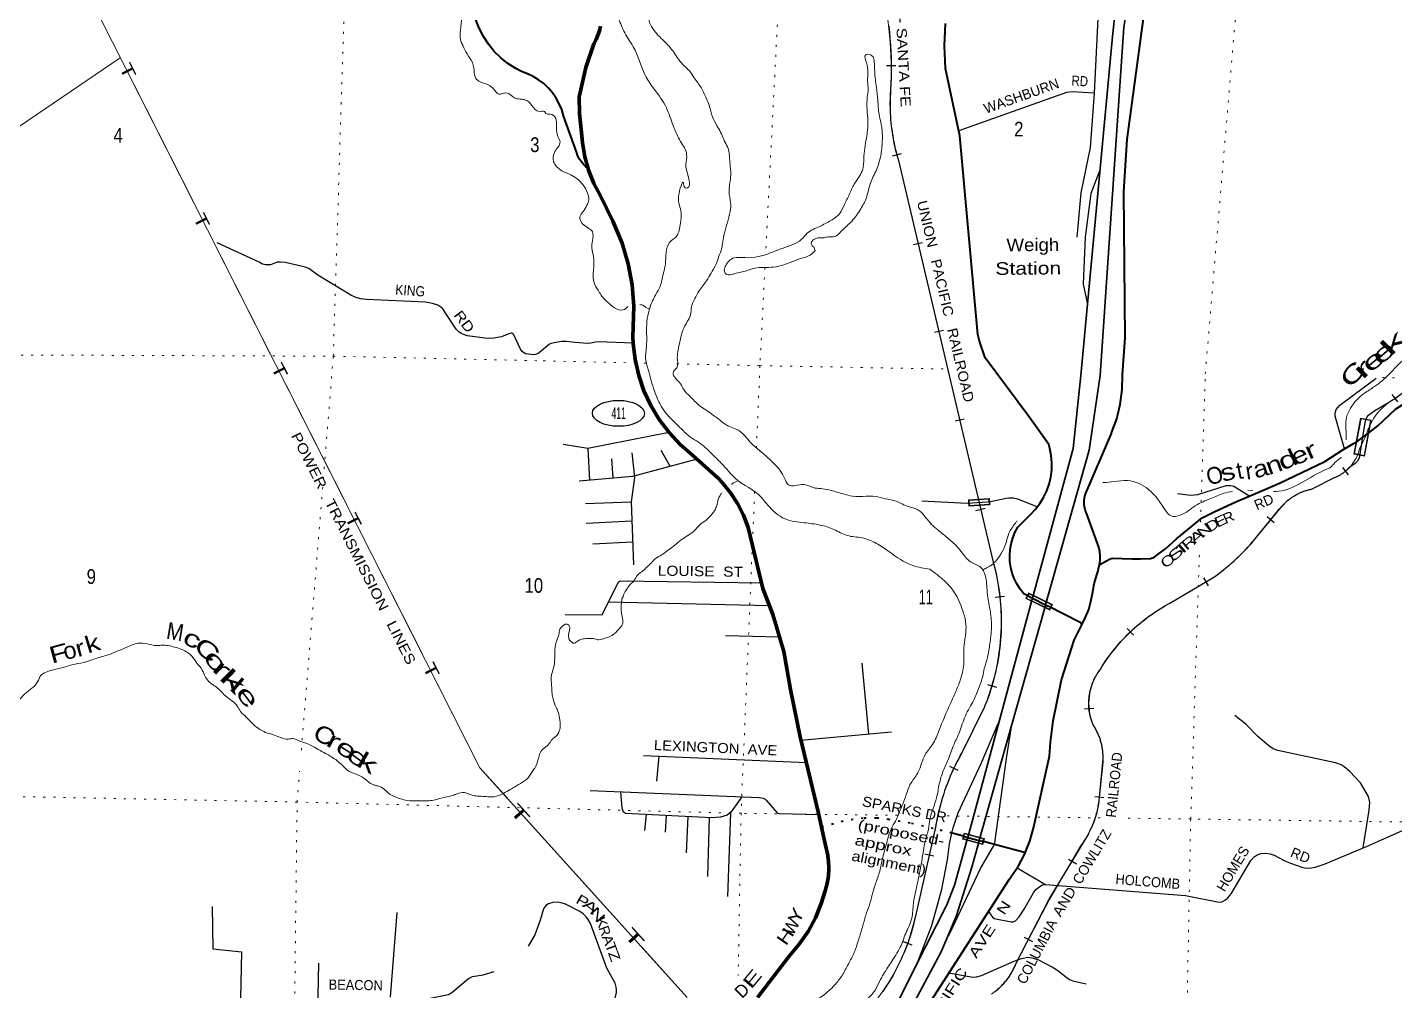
# Model space of a CAD drawing. Header units: feet. Extents: x -509309 to -252658, y -547785 to -360805.
# Drawn here: x -492818 to -476531, y -478644 to -467175 of the extents above; entities that cross this region are included whole.
import ezdxf
from ezdxf.enums import TextEntityAlignment as Align

# ---------------------------------------------------------------- set-up
doc = ezdxf.new("R2010")
doc.units = ezdxf.units.FT
doc.header["$LTSCALE"] = 80
doc.linetypes.add('DOTTED', pattern=[1.5, 0.3, -1.2])
for name, color, linetype, lineweight in [('17', 7, 'Continuous', 25), ('18', 7, 'Continuous', 35), ('19', 7, 'Continuous', 25), ('23', 7, 'Continuous', 70), ('26', 7, 'Continuous', 40), ('27', 7, 'Continuous', 13), ('29', 7, 'Continuous', 25), ('31', 7, 'Continuous', 13), ('34', 7, 'Continuous', 25), ('39', 7, 'Continuous', 13), ('46', 7, 'Continuous', 13), ('53', 7, 'DOTTED', 40), ('55', 7, 'Continuous', 13), ('7', 7, 'DOTTED', 13)]:
    doc.layers.add(name, color=color, linetype=linetype, lineweight=lineweight)
for name, color, linetype in [('30', 7, 'Continuous'), ('41', 7, 'Continuous'), ('45', 7, 'Continuous')]:
    doc.layers.add(name, color=color, linetype=linetype)

msp = doc.modelspace()

# ---------------------------------------------------------------- linework, layer by layer
at = {"layer": '17'}
msp.add_ellipse((-485777.55, -471770.55), major_axis=(-309.24, 1), ratio=0.500121, dxfattribs=at)
at = {"layer": '18'}
msp.add_line((-482234.63, -478353.05), (-482233.13, -478350.08), dxfattribs=at)
for points in [[(-480845.12, -473970.85), (-480362.54, -472190.42), (-480271.1, -471320.59), (-479892.4, -467282.19), (-479756.55, -466026.54), (-479675.4, -465254.18), (-479672.04, -465222.19), (-479627.39, -464905.58), (-479237.97, -462144.64), (-479224.03, -462073.56), (-478861.72, -459779.19)], [(-480688.28, -474050.5), (-480168.49, -472207.51), (-480040.5, -471320.59), (-479756.42, -467171.42), (-479183.5, -463739.97), (-478749.25, -460677.18), (-478630.54, -459767.2)], [(-481243.54, -475440.8), (-480856.29, -474012.06), (-480845.12, -473970.85)], [(-481090.16, -475475.45), (-480698.28, -474085.97), (-480688.28, -474050.5)], [(-482233.13, -478350.08), (-481873.73, -477636.91), (-481866.85, -477622.08), (-481773.83, -477388.28), (-481705.75, -477146.04), (-481627.25, -476856.44), (-481617.06, -476818.84), (-481243.54, -475440.8)], [(-481865.98, -478021.05), (-481751.56, -477749.99), (-481569.19, -477173.89), (-481489.58, -476891.61), (-481479.46, -476855.73), (-481090.16, -475475.45)], [(-482695.85, -479609.3), (-481933.39, -478180.74), (-481865.98, -478021.05)], [(-483078.18, -484943.05), (-483426.92, -481529.44), (-483441.69, -481390.46), (-483445.82, -481176.54), (-483427.56, -480963.35), (-483387.13, -480753.25), (-483324.95, -480548.52), (-483241.71, -480351.41), (-482983.61, -479839.25), (-482901.19, -479675.7), (-482234.63, -478353.05)]]:
    msp.add_lwpolyline(points, dxfattribs=at)
at = {"layer": '19'}
for points in [[(-480041.86, -468875.99), (-480151.63, -469152.84), (-480216.74, -469672.94), (-480242.98, -470232.96), (-480191.67, -470473.53)], [(-481806, -476768.18), (-481791.8, -476707.05), (-481728.95, -476525.39), (-481650, -476356.05), (-481458, -475938.05), (-481264.78, -475490.05), (-481243.54, -475440.8)], [(-481299, -476904.11), (-481293.78, -476882.05), (-481153, -475878.05), (-481097.9, -475525.05), (-481090.16, -475475.45)], [(-482233.13, -478350.08), (-482205.24, -478289.47), (-482043.76, -477870.05), (-481927, -477436.05), (-481859, -477085.05), (-481835.3, -476894.29), (-481806, -476768.18)], [(-481865.98, -478021.05), (-481833.15, -477971.05), (-481463, -477190.05), (-481313.49, -476932.05), (-481299, -476904.11)], [(-482234.63, -478353.05), (-482234.5, -478353.05), (-482233.13, -478350.08)]]:
    msp.add_lwpolyline(points, dxfattribs=at)
at = {"layer": '23'}
for points in [[(-486138.85, -468856.77), (-486178.64, -468715.15), (-486206.96, -468549.37), (-486211.38, -468506.83), (-486241.57, -468201.41), (-486244.01, -468002.7), (-486164.42, -467652.87), (-486070.68, -467369.61), (-486043.17, -467321.11), (-486020.87, -467270.01), (-486004.04, -467216.86), (-485992.86, -467162.24)], [(-483357.95, -476696.81), (-483394.19, -476532.53), (-483612.48, -475622.54), (-483727.78, -475060.11), (-483808.73, -474607.91), (-483936.5, -474166.66), (-484058.47, -473854.44), (-484231.59, -473130.1), (-484287.89, -472984.54), (-484359.09, -472845.67), (-484444.42, -472715), (-484542.95, -472593.96), (-484586.97, -472547.37), (-484896.33, -472268.61), (-485042.56, -472141.41), (-485174.7, -471999.62), (-485291.29, -471844.8), (-485391.06, -471678.64), (-485472.91, -471502.95), (-485535.95, -471319.68), (-485579.49, -471130.82), (-485603.05, -470938.45), (-485606.71, -470864.56), (-485594.79, -470493.93), (-485614.86, -470239.94), (-485661.37, -469989.45), (-485733.81, -469745.19), (-485831.39, -469509.83), (-485844.47, -469482.86), (-485992.83, -469182.23), (-486070.99, -469033.32), (-486133.15, -468877.05), (-486138.85, -468856.77)], [(-484122.56, -478725.14), (-483742.42, -478231.78), (-483623.03, -478090.82), (-483519.03, -477938.16), (-483431.55, -477775.46), (-483361.56, -477604.52), (-483316.59, -477454.89), (-483292.15, -477368.41), (-483276.89, -477279.86), (-483270.96, -477190.19), (-483274.45, -477100.4), (-483287.29, -477011.46), (-483302.98, -476945.96), (-483357.95, -476696.81)]]:
    msp.add_lwpolyline(points, dxfattribs=at)
at = {"layer": '26'}
for p, q in [((-476978.46, -472104.8), (-476837.06, -472001.88)), ((-481299, -476904.11), (-481429.55, -476869.11))]:
    msp.add_line(p, q, dxfattribs=at)
for points in [[(-480078.33, -473691.52), (-480064.54, -473643.86), (-480057.75, -473622.15), (-480046.04, -473571.57), (-480039.67, -473520.05), (-480038.73, -473468.14), (-480043.21, -473416.42), (-480053.08, -473365.45), (-480185.98, -473002.73), (-480195.17, -472977.66), (-480205.81, -472952.73), (-480216.59, -472920.89), (-480224.65, -472885.12), (-480228.93, -472848.7), (-480229.38, -472812.03), (-480225.99, -472775.51), (-480218.81, -472739.55), (-479904.54, -472009.88), (-479902.02, -472003.87), (-479842.23, -471836.39), (-479800.28, -471663.57), (-479776.62, -471487.32), (-479771.51, -471309.56), (-479741.74, -470871.23), (-479757.46, -469134.41), (-479718.75, -468511.83), (-479449.45, -466539.84)], [(-486138.85, -468856.77), (-486164.28, -468836.07), (-486164.32, -468836.04), (-486193, -468807.82), (-486218.56, -468776.75), (-486240.74, -468743.19), (-486259.29, -468707.49), (-486274, -468670.05), (-486431, -468230.05), (-486431.62, -468227.5), (-486453.5, -468154.62), (-486482.88, -468084.43), (-486519.44, -468017.69), (-486562.78, -467955.14), (-486612.41, -467897.47), (-486667.8, -467845.29), (-486728.35, -467799.2), (-486793.37, -467759.68), (-486862.18, -467727.18), (-486934, -467702.05), (-487000.87, -467666.79), (-487093.02, -467607.25), (-487178.45, -467538.4), (-487256.2, -467461), (-487325.45, -467375.9), (-487385.41, -467284.02), (-487435.45, -467186.38), (-487475, -467084.05)], [(-480884.02, -473951.09), (-480950.12, -473917.51), (-480993.74, -473861.96), (-481031.31, -473802.17), (-481062.42, -473738.77), (-481086.74, -473672.47), (-481103.99, -473603.99), (-481113.99, -473534.08), (-481116.63, -473463.51), (-481111.87, -473393.05), (-481099.78, -473323.47), (-481080.48, -473255.54), (-481054.19, -473189.99), (-481021.24, -473127.65), (-480868.78, -472975.23), (-480809.77, -472912.86), (-480757.6, -472844.66), (-480712.84, -472771.39), (-480675.99, -472693.84), (-480647.44, -472612.86), (-480627.52, -472529.34), (-480616.44, -472444.2), (-480614.31, -472358.36), (-480621.17, -472272.77), (-480636.94, -472188.37), (-480649.96, -472140.81), (-480887.69, -471807.78), (-481408.38, -471108.45), (-481476.35, -470911.99), (-481497.27, -470833.44), (-481708.71, -468467.93), (-481879.7, -467663.43), (-481894.24, -467396.28), (-481880.78, -467129.08)], [(-476837.06, -472001.88), (-476731.78, -471918.52), (-476520.09, -471721.79), (-476347.15, -471608.94), (-476187.99, -471527.34), (-475978.55, -471422.61)], [(-480042.33, -473568.82), (-479963.69, -473525.33), (-479918.17, -473502.56), (-479890.22, -473496.34), (-479663.62, -473502.55), (-479558.08, -473502.55), (-479439.08, -473500.48), (-479400.8, -473486), (-479380.1, -473471.49), (-479256.96, -473380.38), (-479128.66, -473264.42), (-478822.37, -473015.93), (-478672.14, -472938.06), (-478420.9, -472825.42), (-478189.11, -472726.02), (-477903.53, -472601.78), (-477361.32, -472345), (-477148.15, -472204.19), (-477061.24, -472154.49), (-477011.57, -472125.5), (-476978.46, -472104.8)], [(-480258.18, -474286.45), (-480237.32, -474246.89), (-480211.77, -474198.29), (-480175.3, -474106.75), (-480148.59, -474011.91), (-480131.94, -473914.8), (-480109.6, -473799.55), (-480078.33, -473691.52)], [(-480884.02, -473951.09), (-480845.12, -473970.85), (-480688.28, -474050.5), (-480658.71, -474065.51)], [(-480258.18, -474286.45), (-480277.37, -474259.19), (-480658.71, -474065.51)], [(-480933.03, -477002.24), (-480878.02, -476863.72), (-480834.25, -476707.61), (-480640.94, -475852.47), (-480632.33, -475686.91), (-480600.29, -475432.82), (-480499.02, -474945.08), (-480347.32, -474470.6), (-480263.23, -474296.89), (-480258.18, -474286.45)], [(-481666.67, -476805.54), (-481787.75, -476773.07), (-481806, -476768.18)], [(-481666.67, -476805.54), (-481617.06, -476818.84), (-481479.46, -476855.73), (-481429.55, -476869.11)], [(-482650.99, -479584.07), (-482613.09, -479554.13), (-482574.76, -479517.07), (-482540.51, -479476.22), (-482200.66, -478989.84), (-481123.32, -477319.64), (-481102.99, -477292.93), (-481013.13, -477157.99), (-480937.86, -477014.39), (-480933.03, -477002.24)], [(-480933.03, -477002.24), (-480955, -476996.35), (-481299, -476904.11)]]:
    msp.add_lwpolyline(points, dxfattribs=at)
at = {"layer": '29'}
for p, q in [((-486143.08, -472191), (-486120.45, -472568.75)), ((-485858.46, -472310.71), (-485846.06, -472543.69)), ((-485271.03, -472208.09), (-485161.73, -472402.71)), ((-486168.62, -472843.5), (-485626.69, -472824.04)), ((-486161.97, -473079.44), (-485618.55, -473051.91)), ((-486082.95, -473324.63), (-485609.68, -473300.48)), ((-485894.06, -474016.08), (-483978.21, -474059.88)), ((-484501.94, -474417.11), (-483860.05, -474430.68)), ((-482793.96, -475588.6), (-482875.43, -474744.47)), ((-483602.68, -475663.39), (-482523.37, -475563.57)), ((-483538.15, -475932.39), (-485479.68, -475846.23)), ((-485295.04, -475854.42), (-485323.34, -476148.44)), ((-485447.61, -476547.57), (-485466.62, -476739.08)), ((-485208.34, -476558.82), (-485218.85, -476757.64)), ((-484950.76, -476570.94), (-484969.72, -477003.59)), ((-484441.34, -476524.99), (-484477.96, -477524.24)), ((-484698.03, -476582.83), (-484715.1, -477285.04)), ((-481029.21, -477182.14), (-480691.31, -477380.09)), ((-488494.02, -478719.8), (-488413.43, -477714.39))]:
    msp.add_line(p, q, dxfattribs=at)
for points in [[(-480153.24, -465818.21), (-480054.09, -466085.86), (-480042.49, -466148.27), (-480043.45, -466215.58), (-480039.54, -466498.18), (-480110.32, -467956.83)], [(-480110.32, -467956.83), (-480373.32, -467941.04), (-480440.22, -467949.13), (-481721.98, -468405.49)], [(-480110.32, -467956.83), (-480159.94, -468604.47), (-480267.89, -469144.53), (-480316.72, -469671.12)], [(-485603.21, -470935.24), (-486019.29, -470920.11), (-486051.22, -470922.24), (-486108.01, -470933.6), (-486144.21, -470937.15), (-486291.85, -470925.79), (-486401.87, -470915.14), (-486431.68, -470913.72), (-486450.85, -470914.43), (-486542.42, -470929.34), (-486579.33, -470939.28), (-486598.49, -470948.51), (-486718.45, -471045.79), (-486734.77, -471056.45), (-486763.88, -471068.52), (-486789.43, -471072.78), (-486854.02, -471067.81), (-486883.13, -471061.42), (-486905.84, -471048.63), (-486924.3, -471033.01), (-486944.87, -471005.32), (-487029.35, -470829.92), (-487035.73, -470823.54), (-487043.55, -470817.14), (-487053.49, -470815.72), (-487081.16, -470823.54), (-487171.31, -470858.33), (-487217.44, -470868.98), (-487259.33, -470875.37), (-487313.28, -470878.21), (-487370.76, -470874.67), (-487575.18, -470846.26), (-487612.81, -470837.02), (-487651.14, -470818.56), (-487679.54, -470800.1), (-487711.46, -470766.73), (-487870.46, -470528.14), (-487892.48, -470504.7), (-487927.24, -470482.7), (-487991.85, -470462.09), (-488074.88, -470448.61), (-488779.01, -470414.53), (-488849.3, -470406.7), (-488915.29, -470386.12), (-488965.71, -470364.1), (-489358.21, -470124.81), (-489466.1, -470045.28), (-489508.01, -470028.93), (-489591.03, -470011.2), (-489746.51, -469974.97), (-489806.13, -469969.29), (-489840.88, -469971.43), (-489922.54, -470000.53), (-489976.49, -470003.37), (-490015.91, -469995.83), (-490056.66, -469971.43), (-490556.1, -469738.84)], [(-477128.06, -472192.7), (-477237.78, -471805.84), (-477238, -471768.11), (-477226.23, -471726.8), (-477184.13, -471672.42), (-476749.24, -471351.87)], [(-485174.61, -471999.72), (-486143.08, -472191), (-486434.55, -472141.26)], [(-484840.65, -472317.04), (-485608.98, -472522.04), (-486243.87, -472580.02)], [(-485619.55, -472241.69), (-485587.12, -472534.32), (-485626.69, -472824.04), (-485599.88, -473574.96)], [(-479117.61, -472726.66), (-478963.83, -472743.64), (-478873.68, -472737.77), (-478538.26, -472629.95), (-478486.84, -472630.03), (-478448.32, -472637.1), (-478257.87, -472755.51)], [(-482163.36, -472810.45), (-481623.79, -472840.41), (-481503.07, -472833.3), (-481439.35, -472828.76), (-481384.37, -472825.18), (-481346.83, -472820.1), (-481157.53, -472779.28), (-481125.31, -472776.41), (-481095.88, -472776.88), (-481069.87, -472778.49), (-481039.29, -472783.4), (-481010.01, -472792.71), (-480787.34, -472883.54)], [(-486411.37, -474167.1), (-485969.87, -474169.99), (-485776.79, -473778.01), (-485754.26, -473765.14), (-484073.77, -473790.41)], [(-476905.81, -476944.75), (-476833.16, -476496.57), (-476825.82, -476405.41), (-476842.85, -476331.57), (-476937.2, -476171), (-477064.32, -476036.16), (-477132.46, -475979.35), (-477169.37, -475953.78), (-477234.37, -475933.05), (-477921.79, -475786.2), (-477978.58, -475763.47), (-478030.09, -475728.78), (-478160.78, -475619.04), (-478305.04, -475473.09), (-478435.78, -475367.35)], [(-486114.94, -476260.47), (-484101.59, -476342.93), (-484053.48, -476352.73), (-484027.76, -476365.66), (-484016.4, -476375.59), (-483891.48, -476521.88), (-483884.37, -476528.98), (-483863.08, -476536.08), (-483391.75, -476547.45)], [(-484308.21, -476334.47), (-484435.2, -476516.2), (-484482.09, -476555.44), (-484520.38, -476567.33), (-484562.97, -476578.69), (-484665.19, -476584.37), (-485692.2, -476536.06), (-485715.74, -476519.04), (-485731.4, -476469.51), (-485747.85, -476275.5)], [(-480689.1, -477380.26), (-479024.23, -477511.52), (-478621.08, -477590.7), (-478589.05, -477587.06), (-478546.46, -477564.33), (-478518.07, -477538.77), (-478479.81, -477490.42), (-478242.9, -477095.12), (-478202.9, -477050.21), (-478168.83, -477027.49), (-478123.4, -477010.44), (-478071.75, -477005.23), (-478012.66, -477013.28), (-477967.24, -477030.33), (-477846.77, -477094.15), (-477771.32, -477126.9), (-477635.03, -477175.19), (-477606.64, -477180.87), (-477547.01, -477183.71), (-477476.03, -477172.35), (-477357.13, -477134.41), (-476864.44, -476926.51), (-476339.45, -476695)], [(-481368.98, -477700.48), (-481320.07, -477770.55), (-481300.61, -477785.89), (-481098.68, -477825.4), (-481073.46, -477825.65), (-481047.91, -477811.45), (-481005.32, -477766), (-480942.77, -477673.27), (-480832.37, -477480.52), (-480803.72, -477439.35), (-480758.29, -477402.43), (-480727.06, -477382.54), (-480689.1, -477380.26)], [(-490615.18, -477642.36), (-490610.73, -478146.61), (-490265.68, -478181.21), (-490297.79, -479657.94), (-489372.78, -479691.81), (-489345.08, -478317.01)], [(-485927, -479415.98), (-485945.78, -479356.03), (-485950.25, -479326.95), (-485945.39, -479292.76), (-485801.67, -478666.24), (-485800.44, -478629), (-485802.67, -478602.16), (-485818.27, -478553.95), (-485914.04, -478376.58), (-486109.39, -477845.68), (-486138.09, -477796.83), (-486162.68, -477763.28), (-486196.23, -477729.72), (-486235.56, -477701.94), (-486408.65, -477615.64), (-486458.18, -477596.96), (-486504.81, -477588.79), (-486560.71, -477593.27), (-486612.14, -477608.92), (-486642.54, -477630.57), (-486670.28, -477671.56), (-486708.69, -477805.82), (-486774.84, -477981.06), (-486854.49, -478116.11)], [(-481841.17, -478432.53), (-481556.14, -478484.64), (-481511.14, -478477.84), (-481451.09, -478461.91), (-481064.73, -478291.37), (-480976.92, -478260.24), (-480900.26, -478246.04), (-480854.18, -478252.01), (-480781.01, -478274.44), (-480597.55, -478369.36), (-480542.5, -478405.1), (-480431.77, -478493.16), (-480403.38, -478510.2), (-480363.4, -478526.46), (-480205.82, -478564.49)], [(-488021.99, -478733.52), (-487802.64, -478689.13), (-487760.92, -478667.41), (-487564.13, -478498.82), (-487516.51, -478476.37), (-487388.22, -478455.98), (-487255.71, -478417.63)]]:
    msp.add_lwpolyline(points, dxfattribs=at)
at = {"layer": '31'}
for p, q in [((-481606.93, -472800.07), (-481357.48, -472783.57)), ((-481357.48, -472783.57), (-481352.53, -472858.41))]:
    msp.add_line(p, q, dxfattribs=at)
msp.add_lwpolyline([(-481352.53, -472858.41), (-481601.98, -472874.91), (-481606.93, -472800.07)], dxfattribs=at)
msp.add_lwpolyline([(-481594.52, -472866.39), (-481598.41, -472807.52), (-481364.93, -472792.08), (-481361.04, -472850.95)], close=True, dxfattribs=at)
at = {"layer": '34'}
for p, q in [((-482585.25, -467628.05), (-482474.64, -467627.86)), ((-482513.43, -468706.42), (-482406.6, -468677.75)), ((-482263.23, -469761.22), (-482155.58, -469735.8)), ((-482014.28, -470804.13), (-481906.63, -470778.71)), ((-476491.8, -471634.42), (-476559.07, -471546.61)), ((-481767.28, -471861.46), (-481659.63, -471836.04)), ((-477079.02, -472501.36), (-477149.37, -472416.01)), ((-481518.32, -472925.68), (-481410.67, -472900.26)), ((-477965.91, -473073.49), (-478051.42, -473003.33)), ((-478748.6, -473824.02), (-478804.9, -473728.81)), ((-481290.25, -473958.69), (-481180.39, -473945.82)), ((-479642.96, -474412.55), (-479719.18, -474332.4)), ((-481380.79, -474998.16), (-481274.53, -475028.9)), ((-480114.08, -475282.84), (-480224.09, -475294.42)), ((-481834.23, -475973.2), (-481734.3, -476020.61)), ((-479993.66, -476347.28), (-480103.72, -476336.27)), ((-482126.69, -477014.05), (-482018.83, -477038.55)), ((-480320.91, -477136.6), (-480416.4, -477080.79)), ((-480842.94, -478063.51), (-480941.17, -478012.67)), ((-482386.23, -478060.36), (-482282.4, -478098.48))]:
    msp.add_line(p, q, dxfattribs=at)
at = {"layer": '34', "lineweight": 13}
for p, q in [((-482442, -468760.05), (-481313, -473541.05)), ((-477016.83, -472256.37), (-476936.7, -471827.29)), ((-476808.93, -471851.17), (-476936.7, -471827.29)), ((-476889.02, -472280.2), (-476808.93, -471851.17)), ((-476950, -472195.05), (-476867, -472023.05)), ((-476889.02, -472280.2), (-477016.83, -472256.37)), ((-477520, -472674.05), (-477238, -472533.05)), ((-478212, -473289.05), (-477901, -472910.05)), ((-479209, -474031.05), (-478683, -473720.05)), ((-481432, -475298.05), (-481678, -475795.05)), ((-480047, -476343.05), (-480005, -475923.05)), ((-482008, -476733.05), (-482244, -477772.05))]:
    msp.add_line(p, q, dxfattribs=at)
at = {"layer": '34'}
for points in [[(-482557.77, -467160.57), (-482549.58, -467236.5), (-482542.77, -467312.3), (-482537.13, -467388.83), (-482532.98, -467464.83), (-482529.67, -467541.04), (-482528.06, -467617.67), (-482527.92, -467693.75), (-482529.08, -467770.15), (-482531.18, -467846.33), (-482534.9, -467921.12), (-482537.72, -467960.28), (-482539.64, -467999.26), (-482540.88, -468038.3), (-482541.68, -468077.59), (-482541.59, -468116.74), (-482540.8, -468155.72), (-482539.58, -468194.94), (-482537.45, -468234.02), (-482534.63, -468272.92), (-482531.16, -468312.1), (-482526.98, -468350.88), (-482522.35, -468389.7), (-482516.84, -468428.59), (-482510.62, -468467.08), (-482503.72, -468505.63), (-482496.37, -468544), (-482488.11, -468582.42), (-482479.38, -468620.44), (-482469.75, -468658.52), (-482459.63, -468696.19), (-482448.85, -468733.91), (-482440.93, -468759.77), (-481311.93, -473540.79), (-481299.81, -473586.15), (-481288.79, -473631.57), (-481278.56, -473677.2), (-481268.77, -473723.23), (-481260.08, -473769.28)], [(-476606.26, -471644.09), (-476600.41, -471639.51), (-476590.34, -471632.49), (-476580.23, -471625.62), (-476569.98, -471619), (-476559.68, -471612.48), (-476549.14, -471606.16), (-476538.6, -471600.06), (-476531.6, -471596.13), (-475973.61, -471183.28)], [(-476606.26, -471644.09), (-476767.62, -471739.62), (-476853.25, -471805.51), (-476875.15, -471839.37), (-476886.18, -471881.27), (-476955.33, -472306.22), (-476971.91, -472339.56), (-477001.44, -472368.81), (-477079.06, -472423.91)], [(-480040.91, -474822.44), (-480021, -474789.89), (-480000.41, -474757.92), (-479979.28, -474726.31), (-479957.66, -474694.72), (-479935.39, -474663.77), (-479912.68, -474633.36), (-479889.49, -474602.98), (-479865.66, -474573.23), (-479841.38, -474544.02), (-479816.42, -474514.95), (-479791.14, -474486.61), (-479765.48, -474458.47), (-479739.07, -474430.8), (-479712.33, -474403.83), (-479685.03, -474377.21), (-479657.46, -474351.01), (-479629.15, -474325.25), (-479600.68, -474300.08), (-479571.48, -474275.38), (-479542.13, -474251.27), (-479512.21, -474227.51), (-479481.95, -474204.44), (-479451.26, -474181.91), (-479420.29, -474159.79), (-479388.7, -474138.31), (-479356.84, -474117.25), (-479324.65, -474096.89), (-479292.2, -474076.95), (-479259.22, -474057.83), (-479225.99, -474039.13), (-479209.54, -474030.1), (-478683.6, -473719.13), (-478646.96, -473692.82), (-478611.09, -473665.8), (-478575.68, -473638.14), (-478540.35, -473609.91), (-478505.84, -473580.99), (-478471.97, -473551.59), (-478438.19, -473521.61), (-478405.23, -473490.96), (-478372.92, -473459.81), (-478340.86, -473427.87), (-478309.65, -473395.61), (-478278.75, -473362.94), (-478248.45, -473329.42), (-478219.01, -473295.56), (-478212.84, -473288.35), (-477901.86, -472909.37), (-477895.09, -472900.63), (-477888.14, -472892.08), (-477881.05, -472883.66), (-477873.83, -472875.26), (-477866.44, -472867.05), (-477858.92, -472859.02), (-477851.28, -472851.02), (-477843.48, -472843.21), (-477835.55, -472835.57), (-477827.45, -472827.99), (-477819.27, -472820.64), (-477810.98, -472813.36), (-477802.49, -472806.23), (-477793.94, -472799.31), (-477785.24, -472792.52), (-477776.47, -472785.85), (-477767.49, -472779.34), (-477758.5, -472773), (-477749.3, -472766.82), (-477740.09, -472760.82), (-477730.72, -472754.93), (-477721.27, -472749.25), (-477711.72, -472743.74), (-477702.1, -472738.36), (-477692.32, -472733.18), (-477682.49, -472728.12), (-477672.57, -472723.29), (-477662.59, -472718.58), (-477652.48, -472714.13), (-477642.33, -472709.8), (-477632.14, -472705.65), (-477621.84, -472701.66), (-477611.46, -472697.9), (-477600.99, -472694.29), (-477590.53, -472690.84), (-477579.94, -472687.62), (-477569.33, -472684.59), (-477558.66, -472681.68), (-477548.01, -472679.01), (-477537.19, -472676.53), (-477526.41, -472674.2), (-477520.35, -472673), (-477238.46, -472532.06), (-477230.48, -472528.63), (-477222.66, -472525.05), (-477214.89, -472521.34), (-477207.12, -472517.51), (-477199.47, -472513.53), (-477191.93, -472509.42), (-477184.37, -472505.21), (-477176.95, -472500.84), (-477169.63, -472496.34)], [(-477169.63, -472496.34), (-477162.31, -472491.69), (-477155.14, -472486.94), (-477148.01, -472482.11), (-477140.97, -472477.09), (-477134.07, -472471.97), (-477127.22, -472466.72), (-477120.47, -472461.39), (-477113.78, -472455.88), (-477107.23, -472450.32), (-477100.75, -472444.58), (-477094.4, -472438.78), (-477088.12, -472432.85), (-477081.97, -472426.82), (-477079.06, -472423.91)], [(-481260.08, -473769.28), (-481252.25, -473815.28), (-481244.86, -473861.68), (-481238.57, -473908.12), (-481233.13, -473954.51), (-481228.41, -474001.35), (-481224.6, -474047.9), (-481221.31, -474094.59), (-481219.05, -474141.56), (-481217.71, -474188.23), (-481217.14, -474235.11), (-481217.18, -474281.87), (-481218.24, -474328.92), (-481219.96, -474375.59), (-481222.72, -474422.54), (-481226.13, -474469.11), (-481230.33, -474515.89), (-481235.44, -474562.39), (-481241.39, -474608.81), (-481247.95, -474655.13), (-481255.6, -474701.47), (-481263.85, -474747.7), (-481273.01, -474793.62), (-481282.76, -474839.42), (-481293.7, -474884.99), (-481305.21, -474930.43), (-481317.39, -474975.5), (-481330.41, -475020.53), (-481344.36, -475065.25), (-481359.14, -475109.92), (-481374.34, -475154.15), (-481390.71, -475198.14), (-481407.73, -475241.75), (-481425.35, -475285.25), (-481431, -475298.51), (-481677.02, -475795.57), (-481700.43, -475836.68), (-481722.75, -475878.06), (-481744.37, -475919.84), (-481765.65, -475962.14), (-481785.86, -476004.73), (-481805.24, -476047.5), (-481824.28, -476090.78), (-481842.25, -476134.35), (-481859.39, -476178.1), (-481875.96, -476222.48), (-481891.56, -476266.81), (-481906.68, -476311.41), (-481920.87, -476356.53), (-481934.1, -476401.61), (-481946.61, -476447.08), (-481958.54, -476492.59), (-481969.51, -476538.65), (-481979.76, -476584.5), (-481989.06, -476630.89), (-481997.63, -476677.1), (-482005.5, -476723.7), (-482006.91, -476733.26), (-482242.92, -477772.3), (-482252.76, -477815.2), (-482263.52, -477857.64), (-482275.03, -477899.92), (-482287.07, -477942.33), (-482300.05, -477984.28), (-482313.7, -478025.81), (-482327.9, -478067.49), (-482343.03, -478108.7), (-482358.84, -478149.5), (-482375.44, -478190.39), (-482392.67, -478230.6), (-482410.38, -478270.72), (-482429.09, -478310.62), (-482448.41, -478349.86), (-482468.48, -478388.93), (-482488.98, -478427.66), (-482510.47, -478466.16), (-482532.33, -478504.07), (-482555.18, -478541.74), (-482578.4, -478578.83), (-482602.37, -478615.74), (-482626.96, -478652.01)], [(-480048.09, -476342.95), (-480006.09, -475922.96), (-480005.22, -475910.77), (-480004.64, -475898.61), (-480004.27, -475886.44), (-480004.04, -475874.19), (-480004.08, -475861.99), (-480004.34, -475849.83), (-480004.74, -475837.61), (-480005.42, -475825.44), (-480006.32, -475813.3), (-480007.42, -475801.09), (-480008.74, -475789), (-480010.2, -475776.9), (-480011.92, -475764.78), (-480013.88, -475752.78), (-480016.05, -475740.77), (-480018.35, -475728.81), (-480020.95, -475716.84), (-480023.68, -475704.98), (-480026.7, -475693.11), (-480029.86, -475681.38), (-480033.25, -475669.62), (-480036.84, -475657.99), (-480040.65, -475646.41), (-480044.61, -475634.88), (-480048.84, -475623.41), (-480053.23, -475612), (-480057.83, -475600.72), (-480062.58, -475589.49), (-480067.62, -475578.38), (-480072.81, -475567.32), (-480078.14, -475556.39), (-480083.69, -475545.53), (-480089.45, -475534.77), (-480095.43, -475524.08), (-480101.49, -475513.52), (-480107.85, -475503.08), (-480114.35, -475492.77), (-480120.99, -475482.51), (-480122.97, -475479.58), (-480127.44, -475468.66), (-480131.6, -475457.79), (-480135.56, -475446.85), (-480139.44, -475435.81), (-480143.04, -475424.71), (-480146.43, -475413.6), (-480149.72, -475402.38), (-480152.74, -475391.12), (-480155.55, -475379.84), (-480158.2, -475368.42), (-480160.61, -475357.06), (-480162.91, -475345.64), (-480164.95, -475334.12), (-480166.75, -475322.64), (-480168.38, -475311.08), (-480169.85, -475299.54), (-480171.07, -475287.89), (-480172.12, -475276.32), (-480172.93, -475264.64), (-480173.55, -475253.04), (-480174, -475241.36), (-480174.22, -475229.71), (-480174.2, -475218.07), (-480174.05, -475206.43), (-480173.63, -475194.75), (-480173.06, -475183.08), (-480172.25, -475171.45), (-480171.29, -475159.84), (-480170.04, -475148.24), (-480168.64, -475136.66), (-480167.05, -475125.16), (-480165.26, -475113.62), (-480163.24, -475102.14), (-480160.99, -475090.65), (-480158.65, -475079.25), (-480155.99, -475067.88), (-480153.17, -475056.57), (-480150.21, -475045.27), (-480147.03, -475034.11), (-480143.58, -475022.92), (-480140.03, -475011.81), (-480136.2, -475000.82), (-480132.3, -474989.86), (-480128.09, -474978.92), (-480123.74, -474968.14), (-480119.23, -474957.43), (-480114.5, -474946.71), (-480109.54, -474936.18), (-480104.5, -474925.7), (-480099.19, -474915.31), (-480093.74, -474904.93), (-480088.12, -474894.78), (-480082.26, -474884.68), (-480076.3, -474874.67), (-480070.15, -474864.73), (-480063.78, -474855), (-480057.27, -474845.26), (-480050.61, -474835.7), (-480043.76, -474826.26), (-480040.91, -474822.44)], [(-480179.23, -476777.92), (-480178.42, -476776.49), (-480169.49, -476760.01), (-480160.94, -476743.49), (-480152.56, -476726.85), (-480144.53, -476709.94), (-480136.87, -476693.01), (-480129.47, -476675.88), (-480122.3, -476658.69), (-480115.47, -476641.25), (-480108.94, -476623.84), (-480102.76, -476606.17), (-480096.86, -476588.53), (-480091.22, -476570.7), (-480085.96, -476552.85), (-480081.03, -476534.88), (-480076.32, -476516.86), (-480072.02, -476498.66), (-480067.95, -476480.42), (-480064.27, -476462.14), (-480060.83, -476443.83), (-480057.84, -476425.41), (-480055.1, -476406.94), (-480052.66, -476388.52), (-480050.53, -476369.98), (-480048.79, -476351.41), (-480048.09, -476342.96)], [(-481280.05, -478645.47), (-481269.62, -478636.99), (-481259.23, -478628.34), (-481249.07, -478619.47), (-481239.1, -478610.46), (-481229.19, -478601.2), (-481219.54, -478591.84), (-481209.97, -478582.35), (-481200.58, -478572.61), (-481191.45, -478562.75), (-481182.43, -478552.7), (-481173.57, -478542.56), (-481164.88, -478532.18), (-481156.41, -478521.74), (-481148.11, -478511.05), (-481140.02, -478500.31), (-481132.05, -478489.38), (-481124.35, -478478.34), (-481116.84, -478467.15), (-481109.47, -478455.87), (-481102.35, -478444.38), (-481095.37, -478432.81), (-481088.65, -478421.12), (-481082.08, -478409.35), (-481075.81, -478397.41), (-481069.69, -478385.38), (-481063.78, -478373.31), (-481058.07, -478361.09), (-481052.61, -478348.76), (-481047.34, -478336.27), (-481042.99, -478325.59), (-480644.96, -477556.52), (-480174, -476775.05)]]:
    msp.add_lwpolyline(points, dxfattribs=at)
at = {"layer": '34', "lineweight": 13}
msp.add_lwpolyline([(-476930.3, -471836.62), (-476818.26, -471857.56), (-476895.41, -472270.86), (-477007.49, -472249.97)], close=True, dxfattribs=at)
msp.add_lwpolyline([(-481042, -478326.05), (-480644, -477557.05), (-480270, -476917.05)], dxfattribs=at)
for centre, radius, start, end in [((-486903.1, -467673.35), 4374.12, 356.75369, 13.73158), ((-480299.37, -468095.23), 2243.4, 175.54706, 197.23824), ((-476193.08, -472209.08), 699.13, 118.9042, 164.56784), ((-477430.89, -472076.99), 495.17, 292.92622, 346.20707), ((-477399.66, -473293.87), 631.4, 100.98753, 142.56245), ((-480176.44, -471615.15), 2580.89, 305.35598, 319.56569), ((-483901.66, -474248.25), 2683.53, 336.97074, 15.27991), ((-478171.68, -475951.41), 2182.62, 118.37661, 148.87033), ((-479506.14, -475222.9), 667, 143.16689, 202.58309), ((-480703.1, -475869.59), 700.14, 355.62118, 33.90406), ((-479337.6, -477145.48), 2702.06, 150.01468, 171.22032), ((-481113.56, -476259), 1069.87, 322.04299, 355.49452), ((-484697.84, -477224.19), 2514.26, 315.03207, 347.41437), ((-481761.46, -478040.9), 773.91, 303.52799, 338.38027)]:
    msp.add_arc(centre, radius, start, end, dxfattribs=at)
at = {"layer": '39'}
for p, q in [((-483449, -469792.05), (-483434, -469830.05)), ((-485452, -470510.05), (-485414, -470528.05)), ((-478278.1, -472688.08), (-478220.18, -472683.95))]:
    msp.add_line(p, q, dxfattribs=at)
for points in [[(-484782.11, -464473.79), (-484892.72, -464561.14), (-484969.17, -464645.36), (-485035.38, -464721.83), (-485151.55, -464867.18), (-485220.09, -464955.62), (-485305.25, -465065.68), (-485398.09, -465163.51), (-485460.24, -465238.08), (-485507.94, -465296.99), (-485580.88, -465325.16), (-485676.07, -465360.78), (-485657.31, -465259.01), (-485639.53, -465119.12), (-485638, -464986.82), (-485632.27, -464772.42), (-485594.85, -464572.89), (-485580.9, -464501.07), (-485559.86, -464389.34), (-485534.93, -464281.71), (-485434.28, -464192.1), (-485253.24, -464170.76), (-485044.74, -464172.19), (-484897.77, -464149.96), (-484847.91, -464085.09), (-484842.94, -464049.13), (-484911.01, -464045.35), (-485188.12, -464060.18), (-485345.06, -464080.14), (-485504.7, -464126.1), (-485571.95, -464166.46), (-485660.82, -464340.58), (-485704.59, -464477.79), (-485785.43, -464726.32), (-485815.77, -464885.94), (-485829.68, -465106.13), (-485842.62, -465290.26), (-485817.36, -465395.19), (-485816.6, -465591.71), (-485840.62, -465665.27), (-485943.63, -465843.04), (-485971.12, -466121.03), (-485946.15, -466312.16), (-485919.21, -466579.54), (-485849.93, -466838), (-485759.03, -467113.07), (-485677.37, -467283.63), (-485579.46, -467446.59), (-485447.72, -467768.83), (-485347.38, -467915.82), (-485206.79, -468132.03), (-485126.2, -468342.66), (-485037.11, -468535.47), (-484964.93, -468685.73), (-484974.27, -468809.8), (-484936.85, -468985.22), (-484955.61, -469086.99), (-484983.61, -469084.25), (-485004.04, -469023.57), (-485060.48, -469184.51), (-485051.35, -469293.02), (-485029.67, -469381.81), (-485039.05, -469507.89), (-485083.2, -469659.12), (-485167.5, -469737.13), (-485208.73, -469854.35), (-485218.55, -469996.45), (-485243.75, -470114.1), (-485281.73, -470259.48), (-485332.45, -470356.4), (-485400.64, -470507.01), (-485434.34, -470642.48), (-485442.1, -470782.63), (-485442.86, -470961.07), (-485453.11, -471119.2), (-485417, -471268.52), (-485369.56, -471444.2), (-485326.53, -471559.61), (-485256.19, -471703.81), (-485018.54, -471964.66), (-484959.92, -472022.33), (-484780.74, -472145.31), (-484639.9, -472277.31), (-484524.68, -472392.6), (-484360.86, -472565.3), (-484108.82, -472738.3), (-484001.78, -472859.39), (-483791.71, -473027.29), (-483564.36, -473073.32), (-483376.59, -473100.28), (-483209.56, -473152.76), (-483051.08, -473225.07), (-482875.39, -473253.71), (-482704.67, -473318.32), (-482560.81, -473412.3), (-482270.59, -473582.29), (-482067.28, -473627.69)], [(-481421.14, -474809.51), (-481381.48, -474676.21), (-481353.09, -474514.53), (-481333.87, -474320.54), (-481346.92, -474133.73), (-481373.17, -473990.68), (-481386.09, -473874.05), (-481416.85, -473674.74), (-481459.12, -473605.47), (-481583.64, -473538.05), (-481694.64, -473414.85), (-481758.83, -473340.99), (-481868.53, -473243.89), (-481972.53, -473158.97), (-482046.96, -473092.87), (-482118.9, -473008.78), (-482191.06, -472932.71), (-482318.01, -472881.27), (-482399.37, -472849.07), (-482468.69, -472817.19), (-482600.25, -472787.69), (-482717.83, -472760.56), (-482828.03, -472757.68), (-482988.44, -472757.51), (-483102.02, -472730.48), (-483245.27, -472688.65), (-483344.98, -472668), (-483432.98, -472659.69), (-483566.22, -472618.12), (-483752.78, -472621.27), (-483798.78, -472541.87), (-483916.67, -472376.38), (-483967.49, -472326.93), (-484088.93, -472219.5), (-484196.68, -472124.45), (-484349.01, -471972.1), (-484503.53, -471901.9), (-484576.17, -471843.86), (-484666.68, -471779.35), (-484737.48, -471727.37), (-484810.39, -471679.35), (-484927.67, -471566.01), (-484999.77, -471487.94), (-485038.08, -471420.77), (-485098.43, -471353.03), (-485126.77, -471288.12), (-485083.03, -471227.11), (-485075.81, -471106.99), (-485065.33, -471015.03), (-485046.67, -470917.27), (-485008.96, -470781.9), (-484958.08, -470678.97), (-484919.87, -470599.76), (-484905.12, -470497.89), (-484868.53, -470404.6), (-484818.03, -470315.69), (-484728.49, -470191.71), (-484673.93, -470100.9), (-484617.15, -470002.12), (-484608.6, -469982.29), (-484580.35, -469900.82), (-484547.83, -469809.44), (-484535.56, -469725.54), (-484514.85, -469625.83), (-484479.36, -469498.43), (-484445.76, -469366.97), (-484440.87, -469258.82), (-484459.59, -469134.02), (-484440.95, -468962.07), (-484445.43, -468829.62), (-484452.98, -468737.18), (-484469.86, -468618.44), (-484509.85, -468539.2), (-484532.39, -468482.47), (-484614.48, -468327.94), (-484669.43, -468208.21), (-484685.64, -468139.61), (-484743.79, -467989.72), (-484793.32, -467892.18), (-484874.43, -467775.77), (-484936.3, -467689.95), (-484989, -467636.44), (-485063, -467554.3), (-485118.92, -467470.64), (-485212.2, -467359.93), (-485284.52, -467289.87), (-485352.62, -467211.9), (-485406.21, -467116.26), (-485418.52, -467051.77), (-485525.4, -466924.67), (-485568.76, -466821.28), (-485597.87, -466710.24), (-485638.74, -466588.87), (-485666.11, -466487.9), (-485677.52, -466389.35), (-485681.54, -466315.06), (-485677.56, -466240.97)], [(-487714, -466655.05), (-487663, -466793.05), (-487648, -466901.05), (-487645, -467092.05), (-487663, -467246.05), (-487650, -467350.05), (-487626, -467401.05), (-487597, -467466.05), (-487530, -467566.05), (-487497, -467691.05), (-487475, -467784.05), (-487391, -467836.05), (-487264, -467908.05), (-487202, -467970.05), (-487115, -467954.05), (-487016, -468015.05), (-486883, -468040.05), (-486808, -468106.05), (-486716, -468175.05), (-486652, -468186.05), (-486652, -468188.05), (-486570, -468213.05), (-486518, -468282.05), (-486514, -468367.05), (-486499, -468475.05), (-486473, -468538.05), (-486534, -468653.05), (-486549, -468775.05), (-486466, -468873.05), (-486343, -468932.05), (-486202, -469046.05), (-486146, -469150.05), (-486130, -469229.05), (-486152, -469294.05), (-486198, -469369.05), (-486236, -469430.05), (-486187, -469532.05), (-486088, -469607.05), (-486087, -469715.05), (-486094, -469801.05), (-486074, -469908.05), (-486072, -470036.05), (-486072, -470201.05), (-486019, -470306.05), (-485944, -470413.05), (-485897, -470456.05), (-485794, -470529.05), (-485704, -470533.05), (-485665.82, -470498.2)], [(-483434, -469830.05), (-483495, -469887.05), (-483603, -469926.05), (-483720, -469971.05), (-483900, -470025.05), (-484014, -470034.05), (-484129, -470039.05), (-484268, -470077.05), (-484412, -470112.05), (-484486, -470118.05), (-484509, -470095.05), (-484482, -469982.05), (-484431, -469933.05), (-484268, -469917.05), (-484111, -469905.05), (-483968, -469861.05), (-483826, -469806.05), (-483700, -469761.05), (-483599, -469702.05), (-483528, -469627.05), (-483380, -469545.05), (-483246, -469474.05), (-483145, -469395.05), (-483086, -469288.05), (-483027, -469165.05), (-482969, -469041.05), (-482907, -468946.05), (-482868, -468867.05), (-482855, -468737.05), (-482844, -468615.05), (-482824, -468493.05), (-482810, -468399.05), (-482807, -468293.05), (-482815, -468150.05), (-482813, -468006.05), (-482803, -467910.05), (-482810, -467818.05), (-482805, -467707.05), (-482824, -467595.05), (-482832, -467502.05), (-482776, -467502.05), (-482744, -467527.05), (-482730, -467583.05), (-482725, -467703.05), (-482704, -467889.05), (-482688, -468043.05), (-482672, -468210.05), (-482647, -468331.05), (-482637, -468398.05), (-482635, -468536.05), (-482653, -468702.05), (-482704, -468871.05), (-482776, -469030.05), (-482821, -469195.05), (-482891, -469335.05), (-482999, -469485.05), (-483110, -469590.05), (-483219, -469670.05), (-483297, -469672.05), (-483305, -469675.05), (-483353, -469680.05), (-483450, -469700.05), (-483481, -469743.05), (-483470, -469775.05), (-483449, -469792.05)], [(-485522.53, -470475.54), (-485476, -470489.05), (-485451, -470514.05)], [(-477108.23, -472084.03), (-477108.7, -471986.59), (-477108.74, -471838.21), (-477057.17, -471709.23), (-476894.05, -471533.02), (-476769.51, -471450.06), (-476599.29, -471308.13), (-476413.85, -471122.48), (-476280.39, -471005.66), (-476212.68, -470873.08), (-476131.16, -470748.89), (-475961.66, -470621.6)], [(-477975.49, -472701.07), (-477945.96, -472701.17), (-477670.72, -472614.19), (-477385.13, -472456.81), (-477280.15, -472399.17), (-477242.9, -472356.03), (-477164.42, -472296.41)], [(-484350.32, -472575.26), (-484424, -472610.05), (-484430.86, -472615.24)], [(-480007, -472592.77), (-480002.34, -472592.81), (-479869.72, -472582.24), (-479712.99, -472570.29), (-479575.59, -472605.95), (-479467.1, -472672.95), (-479373.33, -472765.62), (-479265.19, -472920.83), (-479194.87, -472990.84), (-479084.4, -472983.7), (-478902.85, -472868.13), (-478720.15, -472784.67), (-478566.09, -472722.52), (-478461.1, -472697.76)], [(-484550.83, -472722.23), (-484581, -472774.05), (-484601, -472854.05), (-484623, -472911.05), (-484673, -472984.05), (-484737, -473045.05), (-484808, -473097.05), (-484872, -473167.05), (-484950, -473226.05), (-485032, -473278.05), (-485105, -473340.05), (-485177, -473392.05), (-485257, -473452.05), (-485345, -473508.05), (-485398, -473563.05), (-485443, -473604.05), (-485472, -473635.05), (-485530, -473676.05), (-485563, -473713.05), (-485600, -473776.05), (-485641, -473811.05), (-485666, -473847.05), (-485706, -473908.05), (-485719, -473937.05), (-485723, -473955.05), (-485730, -473963.05), (-485739, -474013.05), (-485744, -474051.05), (-485745, -474095.05), (-485741, -474147.05), (-485732, -474194.05), (-485726, -474268.05), (-485755, -474321.05), (-485792, -474361.05), (-485827, -474396.05), (-485880, -474428.05), (-485939, -474449.05), (-486010, -474467.05), (-486034, -474465.05), (-486058, -474456.05), (-486124, -474452.05), (-486198, -474456.05), (-486261, -474481.05), (-486320, -474505.05), (-486326, -474501.05), (-486363, -474464.05), (-486371, -474416.05), (-486364, -474366.05), (-486357, -474322.05), (-486370, -474293.05), (-486390, -474279.05), (-486430, -474294.05), (-486474, -474339.05), (-486488, -474409.05), (-486518, -474496.05), (-486535, -474616.05), (-486538, -474716.05), (-486557, -474828.05), (-486579, -474909.05), (-486574, -475010.05), (-486568, -475106.05), (-486554, -475171.05), (-486530, -475250.05), (-486502, -475308.05), (-486478, -475397.05), (-486471, -475498.05), (-486488, -475569.05), (-486520, -475615.05), (-486561, -475646.05), (-486582, -475673.05), (-486627, -475728.05), (-486689, -475779.05), (-486727, -475868.05), (-486773, -475993.05), (-486806, -476038.05), (-486874, -476131.05), (-486921, -476162.05), (-487013, -476219.05), (-487066, -476250.05), (-487150, -476296.05), (-487257, -476335.05), (-487413, -476329.05), (-487497, -476323.05), (-487563, -476301.05), (-487613, -476286.05), (-487699, -476300.05), (-487750, -476319.05), (-487839, -476340.05), (-487978, -476375.05), (-488052, -476385.05), (-488163, -476384.05), (-488295, -476379.05), (-488374, -476360.05), (-488505, -476305.05)], [(-481442.05, -473642), (-481421.58, -473626.5), (-481370.73, -473599.75), (-481327.91, -473572.8), (-481274.31, -473518.06), (-481205.5, -473419.6), (-481156.15, -473298.57), (-481125.41, -473199.12), (-481047.95, -473076.83), (-481028.69, -473051.64)], [(-482067.28, -473627.69), (-481892.53, -473766.6), (-481758.56, -473930.5), (-481666.21, -474151.46), (-481656.95, -474179.78), (-481636.6, -474318.66), (-481661.01, -474556.63), (-481664.52, -474763.06), (-481705.52, -474946.46), (-481759.31, -475083.41), (-481823.23, -475224.1), (-481960.32, -475551.36), (-482036.85, -475713.78), (-482124.27, -475833.81), (-482205.99, -476040.21), (-482289.62, -476168.36), (-482380, -476398.59), (-482435.58, -476527.47)], [(-488505, -476305.05), (-488643, -476207.05), (-488687, -476196.05), (-488848, -476089.05), (-488981, -476034.05), (-489115, -475918.05), (-489245, -475832.05), (-489420, -475734.05), (-489488, -475700.05), (-489585, -475669.05), (-489651, -475643.05), (-489713, -475648.05), (-489888, -475597.05), (-489956, -475577.05), (-490129, -475472.05), (-490207, -475390.05), (-490278, -475322.05), (-490318, -475255.05), (-490455, -475137.05), (-490539, -475053.05), (-490653, -474966.05), (-490698, -474910.05), (-490736, -474827.05), (-490798, -474745.05), (-490858, -474663.05), (-490974, -474584.05), (-491121, -474540.05), (-491199, -474530.05), (-491255, -474535.05), (-491281, -474536.05), (-491393, -474515.05), (-491499, -474508.05), (-491641, -474557.05), (-491714, -474589.05), (-491846, -474642.05), (-492011, -474692.05), (-492147, -474736.05), (-492284, -474763.05), (-492431, -474807.05), (-492526, -474828.05), (-492553, -474836.05), (-492634, -474872.05), (-492658, -474891.05), (-492696, -474968.05), (-492775, -475051.05), (-492871, -475132.05), (-492942, -475217.05), (-493034, -475294.05), (-493117, -475320.05), (-493204, -475346.05), (-493343, -475373.05), (-493488, -475385.05), (-493735, -475400.05), (-493880, -475423.05), (-494028, -475433.05), (-494209, -475446.05), (-494383, -475486.05), (-494480, -475525.05), (-494705, -475546.05), (-494830, -475572.05), (-495000, -475608.05), (-495106, -475619.05), (-495174, -475626.05)], [(-485519.72, -482019.19), (-485539.62, -481701.81), (-485525.82, -481485.62), (-485513.09, -481309.51), (-485518.1, -481197.09), (-485437.19, -481020.75), (-485413.08, -480868.99), (-485386.68, -480781.46), (-485327.14, -480654.69), (-485286.55, -480561.51), (-485289, -480503.29), (-485346.24, -480543.91), (-485385.43, -480584.99), (-485417.94, -480526), (-485386.41, -480396.49), (-485352.68, -480335.21), (-485299.73, -480304.51), (-485210.44, -480264.73), (-485127.23, -480152.62), (-485095.78, -480101.3), (-485034.83, -479996.62), (-484948.69, -479924.68), (-484843.98, -479833.18), (-484682.47, -479717.09), (-484634.45, -479646.16), (-484518.49, -479508.82), (-484378.85, -479386.15), (-484243.98, -479291.42), (-484058.9, -479193.99), (-483909.66, -479161.79), (-483786.12, -479191.08), (-483606.64, -479227.85), (-483491.06, -479254.92), (-483360.71, -479254.31), (-483251.22, -479209.05), (-483160.96, -479133.2), (-483090.69, -479054.83), (-483040.83, -478989.97), (-482931.68, -478882.54), (-482844.63, -478776.53), (-482724.82, -478645.32), (-482667.72, -478534.52), (-482566.93, -478364.72), (-482474.85, -478220.75), (-482420.18, -478125.93), (-482355.67, -477963.19), (-482282.67, -477782.64), (-482263.82, -477602.67), (-482233.75, -477453.07), (-482201.73, -477305.53), (-482171.24, -477139.9), (-482144.8, -476976.18), (-482121.55, -476856.48), (-482085.84, -476721.06), (-482066.7, -476605.27), (-482029.16, -476475.92), (-481987.6, -476346.67), (-481955.1, -476181.1), (-481908.9, -476027.91), (-481846.93, -475885.16), (-481780.09, -475710.46), (-481716.12, -475567.76), (-481644.69, -475371.12), (-481545.48, -475185.23), (-481481.19, -475030.51), (-481437.63, -474901.32), (-481421.14, -474809.51)], [(-482435.58, -476527.47), (-482465.62, -476600.87), (-482516.23, -476693.79), (-482592.47, -476920.38), (-482639.53, -477105.63), (-482675.72, -477259.08), (-482701.8, -477334.59), (-482747.74, -477477.76), (-482787.77, -477625.09), (-482831.17, -477748.27), (-482871.04, -477889.59), (-482914.92, -478030.81), (-482962.86, -478173.93), (-483028.68, -478310.56), (-483104.56, -478448.94), (-483187.77, -478561.05), (-483327.62, -478691.75), (-483491.13, -478807.78), (-483583.23, -478877.56), (-483735.34, -478941.77), (-483901.79, -479017.63), (-484078.93, -479043.08), (-484179.76, -479064.51), (-484306.59, -479083.26), (-484518.81, -479145.9), (-484634.95, -479215.05), (-484761.7, -479305.98), (-484859.87, -479377.61), (-484947.37, -479425.45), (-485059.99, -479512.74), (-485135.42, -479558.89), (-485223.13, -479614.75), (-485304.62, -479662.75), (-485357.74, -479699.47), (-485425.69, -479765.87), (-485472.79, -479802.73), (-485571.01, -479876.36), (-485614.64, -479933.37), (-485673.37, -480030.09), (-485707.04, -480089.36), (-485733.55, -480180.91), (-485765.62, -480330.45), (-485775.25, -480390.35), (-485771.27, -480466.65), (-485769.57, -480552.91), (-485765.97, -480643.24), (-485785.05, -480757.03), (-485812.26, -480874.62), (-485854.24, -481019.89), (-485882.6, -481105.37), (-485907.05, -481194.96), (-485927.76, -481294.68), (-485930.71, -481404.88), (-485918.94, -481489.4), (-485902.94, -481566.01), (-485887.26, -481654.65), (-485867.58, -481743.38), (-485865.77, -481825.64), (-485861.31, -481883.9), (-485899.32, -482085.98)]]:
    msp.add_spline(points, degree=3, dxfattribs=at)
at = {"layer": '46'}
for p, q in [((-492792.99, -468270.24), (-491714, -467537.05)), ((-490824.89, -469284.99), (-491547.97, -467857.71)), ((-489921.03, -471069.1), (-490644.12, -469641.81)), ((-489017.18, -472853.2), (-489740.26, -471425.92)), ((-488113.32, -474637.31), (-488836.41, -473210.02)), ((-485763.87, -477833.61), (-486835.97, -476645.92)), ((-484959.81, -478724.37), (-485495.85, -478130.53)), ((-485210, -478447.19), (-485207.4, -478450.07))]:
    msp.add_line(p, q, dxfattribs=at)
for points in [[(-493593, -463821.05), (-487428, -475990.05), (-484959.81, -478724.36)], [(-491714, -467537.05), (-493115, -468489.05), (-496123, -471131.05), (-507106, -475346.05), (-507834, -476093.05)], [(-487103.99, -476349), (-487428, -475990.06), (-487932.55, -474994.13)]]:
    msp.add_lwpolyline(points, dxfattribs=at)
at = {"layer": '53'}
msp.add_lwpolyline([(-481806, -476768.18), (-482027.98, -476713.83), (-482303.78, -476649.15), (-482558.04, -476606.03), (-482704.56, -476588.78), (-482864.01, -476588.78), (-483101.02, -476627.59), (-483357.95, -476696.81)], dxfattribs=at)
at = {"layer": '55'}
for p, q in [((-480893.39, -473907.84), (-480926.26, -473975.25)), ((-480893.39, -473907.84), (-480607.57, -474047.21)), ((-480640.44, -474114.62), (-480926.26, -473975.25)), ((-480607.57, -474047.21), (-480640.44, -474114.62)), ((-481679.11, -476839.96), (-481659.49, -476767.58)), ((-481437.81, -476905.35), (-481679.11, -476839.96))]:
    msp.add_line(p, q, dxfattribs=at)
for points in [[(-480915.56, -473971.56), (-480889.71, -473918.54), (-480618.27, -474050.89), (-480644.12, -474103.91)], [(-481669.29, -476834.32), (-481653.85, -476777.39), (-481428.01, -476838.59), (-481443.44, -476895.53)]]:
    msp.add_lwpolyline(points, close=True, dxfattribs=at)
msp.add_lwpolyline([(-481659.49, -476767.58), (-481418.2, -476832.96), (-481437.81, -476905.35)], dxfattribs=at)
at = {"layer": '7'}
for p, q in [((-483847.73, -466424.08), (-484024.37, -469882.33)), ((-486672.04, -471145.69), (-485442.46, -471172.93)), ((-476675.02, -471345.16), (-475977.27, -471360.36)), ((-480038.03, -476586.5), (-482054.56, -476561.06))]:
    msp.add_line(p, q, dxfattribs=at)
for points in [[(-489554.62, -475782), (-489173.94, -471090.28), (-489009.71, -465849.25)], [(-478844.61, -473064.94), (-478786.69, -471299.17), (-478340.97, -466029.39)], [(-484032.15, -470034.71), (-484091.82, -471202.84), (-484133.05, -472180.57)], [(-507701.78, -470577.06), (-504692.65, -470739.47), (-499799.08, -470929.32), (-494573.33, -471069.69), (-489173.94, -471090.28), (-486672.04, -471145.69)], [(-485080.29, -471180.95), (-484091.82, -471202.84), (-481832.03, -471243.87)], [(-484155.06, -472702.48), (-484316.57, -476532.52), (-484351.43, -478464.08)], [(-479187.58, -485911.28), (-479062.32, -481904.92), (-478960.55, -476600.1), (-478854.41, -473363.63)], [(-489633.1, -478676.98), (-489604.65, -476398.55), (-489574.7, -476029.48)], [(-482452.8, -476556.04), (-484316.57, -476532.52), (-489604.65, -476398.55), (-494827.41, -476296.35), (-500020.49, -476208.96), (-502048.89, -476118.5)], [(-476086.24, -476640.87), (-478960.55, -476600.1), (-479779.01, -476589.77)]]:
    msp.add_lwpolyline(points, dxfattribs=at)

# ---------------------------------------------------------------- texts
at = {"layer": '17', "width": 0.55}
msp.add_text('411', height=140, dxfattribs=at).set_placement((-485774.65, -471838.86), align=Align.CENTER)
at = {"layer": '17'}
for s, rotation, width, p in [('Y', 63.218, 1.3, (-483632.36, -477861.65)), ('H', 55.341, 1.3, (-483781.53, -478117.5)), ('E', 50.181, 1.65, (-484196.42, -478634.57))]:
    msp.add_text(s, height=150, rotation=rotation, dxfattribs=dict(at, width=width)).set_placement(p)
for s, rotation, p in [('W', 61.877, (-483699.17, -477998.76)), ('D', 44.748, (-484305.29, -478745.61))]:
    msp.add_text(s, height=150, rotation=rotation, dxfattribs=at).set_placement(p)
at = {"layer": '27'}
msp.add_text('RD', height=120, rotation=23.211, dxfattribs=at).set_placement((-478171.67, -472925.28))
for s, rotation, width, p in [('E', 25.648, 1.25, (-478581.11, -473104.98)), ('R', 24.148, 1.1, (-478484.8, -473062.22)), ('N', 39.052, 1.5, (-478761.67, -473211.01)), ('D', 32.899, 1.3, (-478669.82, -473152.04)), ('T', 42.108, 1.95, (-479025.82, -473422.29)), ('R', 40.052, 1.5, (-478943.49, -473352.67)), ('A', 39.052, 1.65, (-478851.63, -473283.94)), ('O', 37.497, 1.35, (-479197.83, -473572.11)), ('S', 43.108, 1.75, (-479100.49, -473485.62))]:
    msp.add_text(s, height=120, rotation=rotation, dxfattribs=dict(at, width=width)).set_placement(p, align=Align.CENTER)
for s, rotation, width, p in [('PACIFIC   AVE   N', 57.177, 1.35, (-482075.13, -479139.07)), ('BEACON', 359.103, 0.95, (-489230.02, -478630.88))]:
    msp.add_text(s, height=120, rotation=rotation, dxfattribs=dict(at, width=width)).set_placement(p)
at = {"layer": '30'}
for s, rotation, width, p in [('RD', 356.564, 0.85, (-480383.22, -467867.28)), ('KING', 356.026, 0.9, (-488438.66, -470356.13)), ('RD', 307.164, 1.2, (-487746.21, -470602.8)), ('LOUISE  ST', 359.138, 1.15, (-485309.62, -473702.69)), ('LEXINGTON  AVE', 357.459, 1.1, (-485357.3, -475778.4)), ('HOLCOMB', 355.492, 0.95, (-479859.69, -477373.99))]:
    msp.add_text(s, height=120, rotation=rotation, dxfattribs=dict(at, width=width)).set_placement(p)
for s, rotation, p in [('WASHBURN', 19.598, (-481398.68, -468204.77)), ('HOMES', 59.065, (-478557.37, -477476.15)), ('RD', 338.087, (-477782.72, -477045.12))]:
    msp.add_text(s, height=120, rotation=rotation, dxfattribs=at).set_placement(p)
for s, rotation, width, p in [('P', 329.5, 1.35, (-486234.4, -477628.92)), ('A', 321.5, 1.65, (-486147.03, -477689.37)), ('N', 310.991, 1.55, (-486071.17, -477777.45)), ('K', 294.202, 1.15, (-486032.71, -477854.98)), ('A', 290.202, 1.15, (-485955.61, -478060.9)), ('T', 290.202, 1.25, (-485919.63, -478150.72)), ('Z', 290.202, 1.25, (-485882.06, -478252.19))]:
    msp.add_text(s, height=120, rotation=rotation, dxfattribs=dict(at, width=width)).set_placement(p, align=Align.CENTER)
msp.add_text('R', height=120, rotation=290.202, dxfattribs=at).set_placement((-485995.42, -477952.71), align=Align.CENTER)
at = {"layer": '34'}
for s, rotation, width, p in [(' - SANTA FE', 273.126, 1.2, (-482474.24, -467012.94)), ('UNION   PACIFIC   RAILROAD', 283.287, 1.1, (-482221.72, -469252.95)), ('RAILROAD', 84.289, 0.95, (-479851.62, -476587.62)), ('AND', 58.924, 1.1, (-480511.31, -477774.04))]:
    msp.add_text(s, height=120, rotation=rotation, dxfattribs=dict(at, width=width)).set_placement(p)
for s, rotation, p in [('COWLITZ', 58.924, (-480272.74, -477389.93)), ('COLUMBIA', 62.636, (-480931.57, -478578.44))]:
    msp.add_text(s, height=120, rotation=rotation, dxfattribs=at).set_placement(p)
at = {"layer": '41'}
for s, rotation, width, p in [('k', 46.229, 2.25, (-476583.21, -471108.53)), ('e', 39.137, 1.8, (-476828.94, -471300.39)), ('e', 41.043, 1.85, (-476707.35, -471210.77)), ('C', 50.204, 1.6, (-477050.59, -471483.98)), ('r', 44.417, 2.25, (-476917.37, -471383.03)), ('M', 350.541, 0.9, (-491172.38, -474451.4)), ('k', 16.906, 1.3, (-492098.19, -474631.48)), ('c', 334.47, 1.5, (-490984.95, -474500.03)), ('F', 15.23, 1.4, (-492528.09, -474753.09)), ('o', 14.342, 1.05, (-492365.99, -474708.95)), ('r', 15.477, 1.2, (-492217.09, -474673.95)), ('C', 320.929, 1.55, (-490854.25, -474569.67)), ('o', 311.139, 1.85, (-490738.49, -474683.2)), ('r', 319.345, 2.05, (-490634.14, -474824.84)), ('k', 315.725, 2.25, (-490548.86, -474924.98)), ('l', 319.325, 1.65, (-490423.1, -475053.34)), ('e', 307.508, 1.75, (-490350.36, -475100.78)), ('C', 333.183, 1.25, (-489433.79, -475636.2)), ('r', 330.912, 1.6, (-489275.65, -475718.41)), ('e', 327.566, 1.55, (-489166.44, -475784.16)), ('e', 324.254, 1.65, (-489039.34, -475869.21)), ('k', 329.785, 1.7, (-488914.67, -475959.49))]:
    msp.add_text(s, height=200, rotation=rotation, dxfattribs=dict(at, width=width)).set_placement(p)
for s, rotation, width, p in [('r', 23.833, 1.45, (-477493.73, -472299.02)), ('n', 19.648, 1.3, (-477937.73, -472476.04)), ('d', 24.379, 1.5, (-477765.17, -472410.09)), ('e', 24.379, 1.3, (-477625.74, -472357.82)), ('O', 15.048, 0.95, (-478649.27, -472605.17)), ('s', 16.178, 1.3, (-478494.21, -472565.09)), ('a', 15.8, 1.2, (-478101.55, -472523.07))]:
    msp.add_text(s, height=200, rotation=rotation, dxfattribs=dict(at, width=width)).set_placement(p, align=Align.CENTER)
for s, rotation, p in [('t', 10.725, (-478359.52, -472549.71)), ('r', 8.335, (-478249.45, -472553.61))]:
    msp.add_text(s, height=200, rotation=rotation, dxfattribs=at).set_placement(p, align=Align.CENTER)
at = {"layer": '45'}
for s, width, p in [('Weigh', 1.1, (-481154.32, -469841.62)), ('Station', 1.25, (-481286.92, -470122.67))]:
    msp.add_text(s, height=150.7, rotation=0.522, dxfattribs=dict(at, width=width)).set_placement(p)
at = {"layer": '46'}
for rotation, width, p in [(296.867, 1.45, (-491690.71, -467728.46)), (296.867, 1.45, (-490811.33, -469514.11)), (296.867, 1.45, (-489883, -471296.67)), (296.867, 1.45, (-489003.62, -473082.31)), (296.867, 1.45, (-488075.29, -474864.88)), (312.072, 1.95, (-487010.92, -476588.59)), (312.072, 1.95, (-485647.59, -478065.29))]:
    msp.add_text('T', height=150, rotation=rotation, dxfattribs=dict(at, width=width)).set_placement(p, align=Align.CENTER)
at = {"layer": '46', "width": 1.2}
msp.add_text('POWER   TRANSMISSION   LINES', height=120, rotation=296.867, dxfattribs=at).set_placement((-489679.68, -472035.46))
at = {"layer": '53'}
for s, width, p in [('SPARKS DR', 1.1, (-482882.02, -476444.63)), ('(proposed-', 1.35, (-482933.71, -476720.6)), ('approx', 1.4, (-482970.54, -476906.99)), ('alignment)', 1.2, (-483007.37, -477093.39))]:
    msp.add_text(s, height=120, rotation=348.823, dxfattribs=dict(at, width=width)).set_placement(p)
at = {"layer": '7'}
for s, width, p in [('4', 0.85, (-491792.72, -468549.12)), ('2', 0.85, (-481063.43, -468474.13)), ('3', 0.85, (-486828.52, -468659.3)), ('9', 0.85, (-492111.91, -473800.85)), ('10', 0.85, (-486895.92, -473907.01)), ('11', 0.65, (-482200.9, -474044.7))]:
    msp.add_text(s, height=175, dxfattribs=dict(at, width=width)).set_placement(p)

doc.saveas('drawing.dxf')
